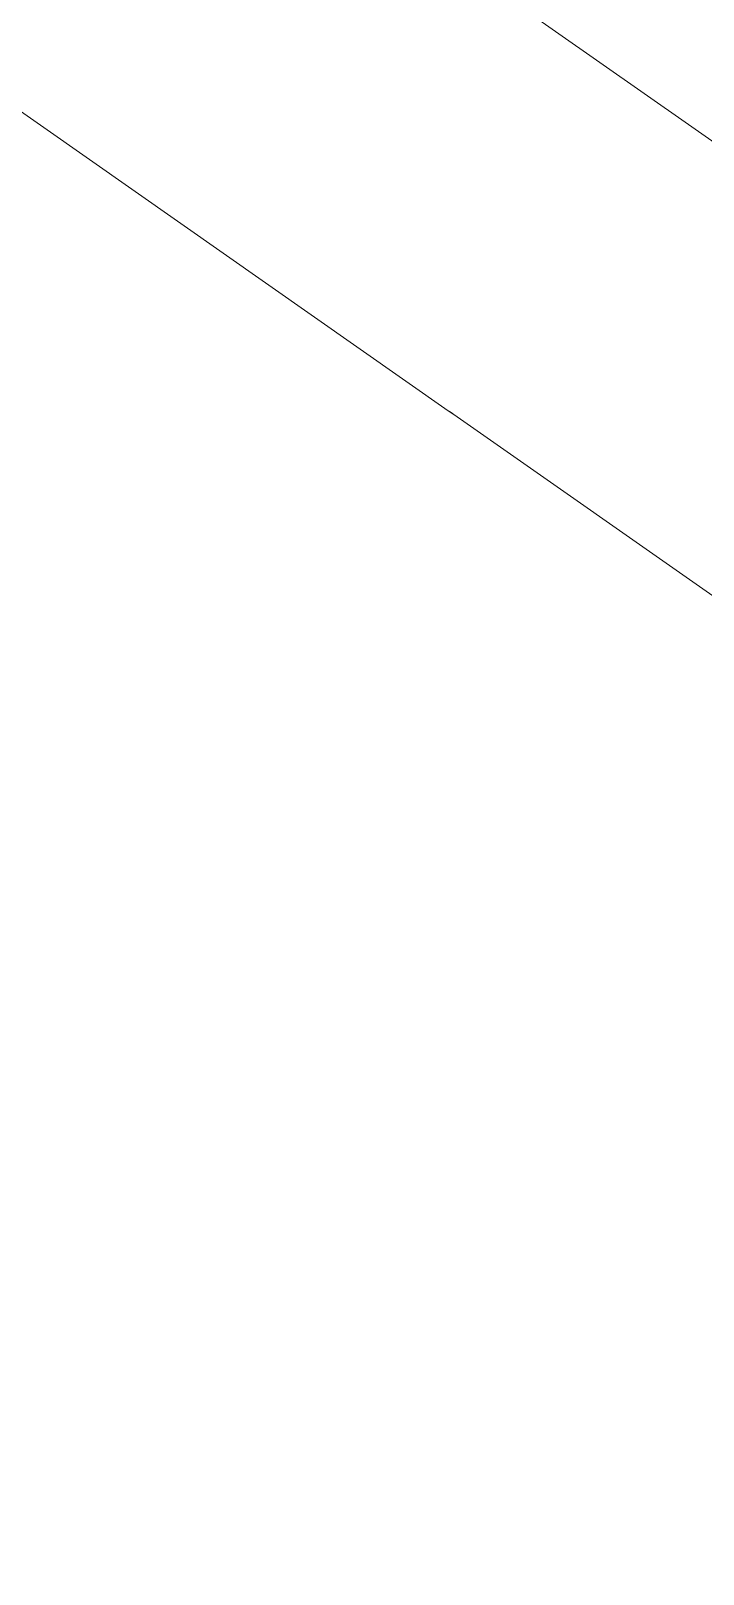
# Model space of a CAD drawing. Header units: millimetres. Extents: x 210 to 1075, y 109 to 733.
# Drawn here: x 294.82 to 301.75, y 569.24 to 585.15 of the extents above; entities that cross this region are included whole.
import ezdxf

# ---------------------------------------------------------------- set-up
doc = ezdxf.new("R2010")
doc.units = ezdxf.units.MM
doc.layers.add('core', color=7, linetype='Continuous', lineweight=20)

msp = doc.modelspace()

# ---------------------------------------------------------------- linework, layer by layer
at = {"layer": 'core', "lineweight": 13}
for p, q in [((312.853, 576.306), (292.442, 590.598)), ((290.241, 587.455), (299.12, 581.238)), ((299.177, 581.198), (310.652, 573.163))]:
    msp.add_line(p, q, dxfattribs=at)
at = {"layer": 'core', "lineweight": 18}
msp.add_line((299.12, 581.238), (299.177, 581.198), dxfattribs=at)
at = {"layer": 'core', "lineweight": 13}
msp.add_arc((494.557, 452.811), 202.61, 0, 180, dxfattribs=at)
at = {"layer": 'core', "lineweight": 18}
msp.add_arc((494.557, 452.811), 201.12, 0, 180, dxfattribs=at)
msp.add_open_spline([(299.12, 581.238), (299.139, 581.226), (299.158, 581.212), (299.177, 581.198)], degree=3, dxfattribs=at)

doc.saveas('drawing.dxf')
